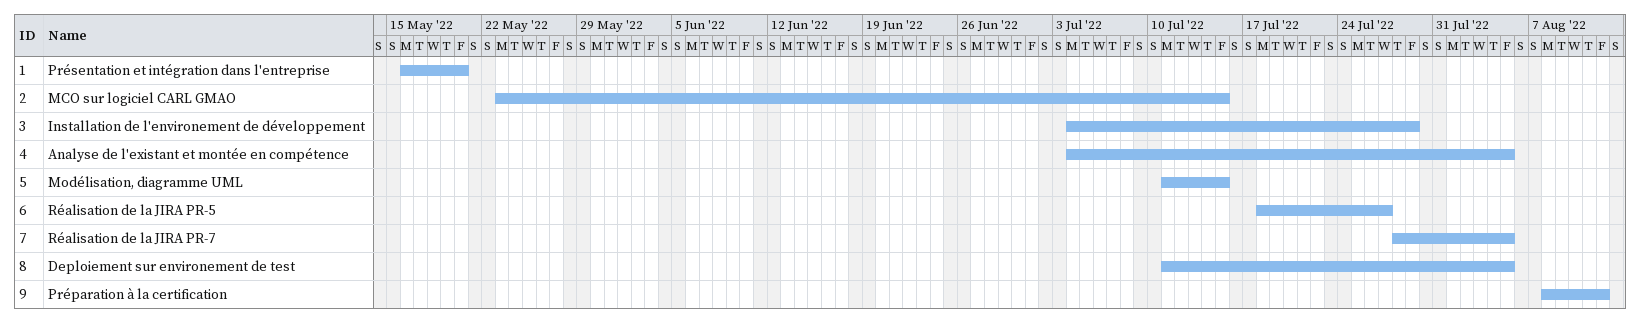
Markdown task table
| ID | Task | Start | Finish |
|---|---|---|---|
| 1 | Présentation et intégration dans l'entreprise | 2022-05-16 | 2022-05-20 |
| 2 | MCO sur logiciel CARL GMAO | 2022-05-23 | 2022-07-15 |
| 3 | Installation de l'environement de développement | 2022-07-04 | 2022-07-29 |
| 4 | Analyse de l'existant et montée en compétence | 2022-07-04 | 2022-08-05 |
| 5 | Modélisation, diagramme UML | 2022-07-11 | 2022-07-15 |
| 6 | Réalisation de la JIRA PR-5 | 2022-07-18 | 2022-07-27 |
| 7 | Réalisation de la JIRA PR-7 | 2022-07-28 | 2022-08-05 |
| 8 | Deploiement sur environement de test | 2022-07-11 | 2022-08-05 |
| 9 | Préparation à la certification | 2022-08-08 | 2022-08-12 |
